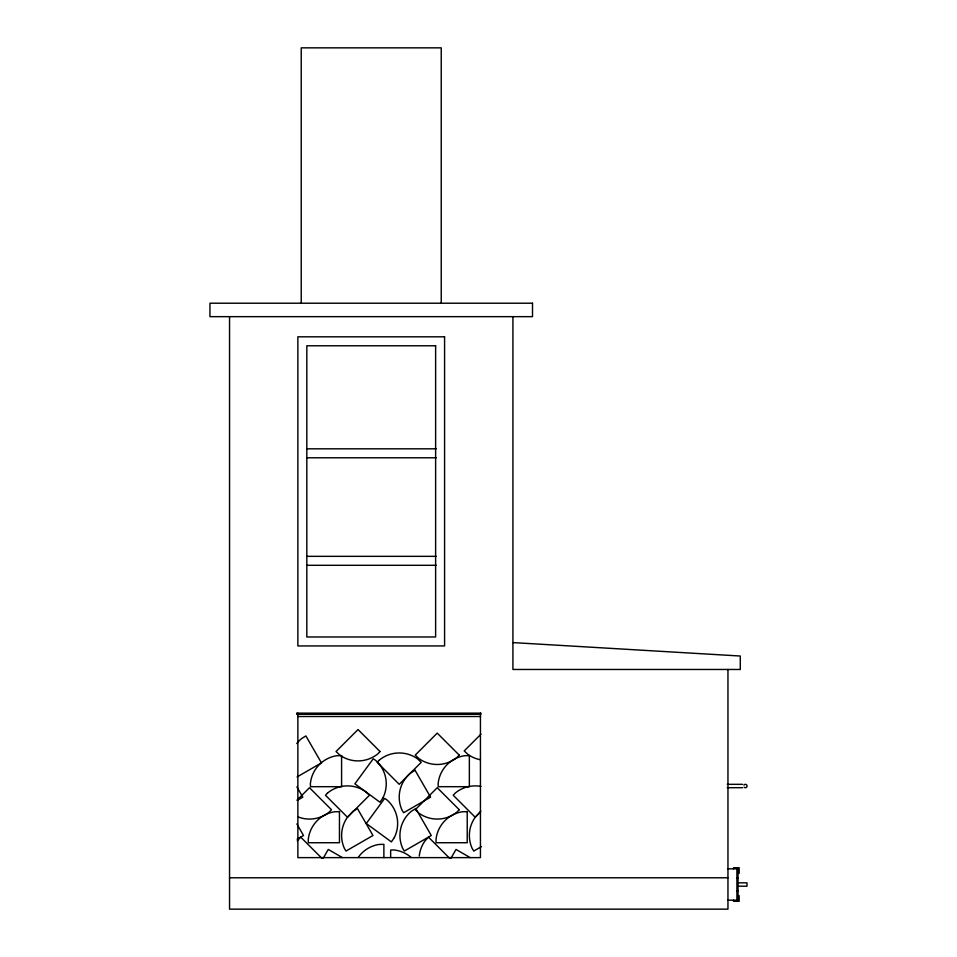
<?xml version="1.0" encoding="UTF-8"?>
<svg xmlns="http://www.w3.org/2000/svg" width="957" height="957" viewBox="0 0 957 957"><rect width="100%" height="100%" fill="white"/><g stroke="black" fill="none" stroke-linecap="round" stroke-linejoin="round"><path stroke-width="1.44" d="M323.083 858.429L328.263 849.445L342.379 857.592M450.831 858.429L456.022 849.445L470.126 857.592M297.232 840.904L300.737 837.148L321.696 858.106M480.809 811.261L475.222 817.242A31.366 31.366 0 0 0 472.172 848.452L473.787 851.048L481.479 846.598M296.909 800.291L309.482 787.719L331.481 809.718L329.387 811.943A31.366 31.366 0 0 1 298.452 817.075M480.976 734.163L464.217 750.922L467.961 754.427A31.366 31.366 0 0 0 480.45 759.75M480.462 812.003L475.222 817.242L453.223 795.243L455.305 793.018A31.366 31.366 0 0 1 480.976 786.415M297.065 776.952L321.432 762.873L305.881 735.933L301.527 738.648A31.366 31.366 0 0 0 296.742 743.541M297.687 800.136L302.819 797.169L296.897 786.905M297.113 839.193L303.525 835.497L296.861 823.941M307.006 448.821L436.236 448.821M307.006 457.781L436.236 457.781M307.006 556.34L436.236 556.34M307.006 565.3L436.236 565.3M296.61 713.144L480.964 713.144M296.61 714.269L480.964 714.269M297.723 716.506L480.57 716.506M727.248 784.333L742.56 784.333M727.248 787.695L742.56 787.695M727.954 868.824L738.038 868.824L738.038 900.19L727.954 900.19M738.038 873.31L739.163 873.31L739.163 867.712L733.552 867.712L733.552 868.824M229.548 877.784L727.954 877.784M736.914 877.784L738.038 877.784M738.038 882.832L746.998 882.832L746.998 886.194L738.038 886.194M736.914 891.23L738.038 891.23M738.038 895.704L739.163 895.704L739.163 901.315L733.552 901.315L733.552 900.19M512.916 642.59L740.287 656.024L740.287 669.469L512.916 669.469L512.916 316.659M449.443 858.106L428.497 837.148L424.992 840.904A31.366 31.366 0 0 0 419.274 856.096M736.914 868.824L736.914 900.19M727.954 669.469L727.954 909.15L229.548 909.15L229.548 316.659M480.438 713.144L480.438 857.628L297.866 857.628L297.866 713.144M441.237 303.213L441.237 47.85L301.228 47.85L301.228 303.213M390.659 857.448L390.659 850.043L393.71 849.936A31.366 31.366 0 0 1 411.055 857.328M383.877 857.639L383.877 844.313L378.745 844.481A31.366 31.366 0 0 0 358.373 857.173M743.924 785.171A1.675 1.675 0 0 1 746.34 784.644A1.675 1.675 0 0 1 746.663 787.097A1.675 1.675 0 0 1 744.187 787.204M382.884 797.994L379.989 802.229L354.88 783.855L373.254 758.757L375.778 760.48A31.366 31.366 0 0 1 382.884 797.994M394.284 837.638L391.389 841.885L366.28 823.51L384.654 798.401L387.178 800.124A31.366 31.366 0 0 1 394.284 837.638M327.557 793.018L325.464 795.243L347.463 817.242A31.366 31.366 0 0 0 344.412 848.452L346.027 851.048L372.967 835.497L357.416 808.545L353.061 811.261L347.463 817.242L369.462 795.243L365.718 791.738A31.366 31.366 0 0 0 327.557 793.018M380.025 751.544L377.943 753.769A31.366 31.366 0 0 1 339.771 755.049L336.027 751.544L358.026 729.545L380.025 751.544M379.331 760.085L377.237 762.322L399.236 784.321L421.236 762.322L417.491 758.817A31.366 31.366 0 0 0 379.331 760.085M459.228 755.121L457.147 757.358A31.366 31.366 0 0 1 418.987 758.626L415.242 755.121L437.229 733.122L459.228 755.121M459.228 809.718L457.147 811.943A31.366 31.366 0 0 1 418.987 813.223L415.242 809.718L437.229 787.719L459.228 809.718M415.027 770.229L410.661 772.945A31.366 31.366 0 0 0 402.024 810.136L403.639 812.72L430.578 797.169L415.027 770.229M415.733 808.545L411.366 811.261A31.366 31.366 0 0 0 402.73 848.452L404.344 851.048L431.284 835.497L415.733 808.545M341.589 755.575L336.469 755.755A31.366 31.366 0 0 0 310.379 783.639L310.487 786.69L341.589 786.69L341.589 755.575M469.349 755.575L464.217 755.755A31.366 31.366 0 0 0 438.139 783.639L438.234 786.69L469.349 786.69L469.349 755.575M339.46 811.62L334.34 811.787A31.366 31.366 0 0 0 308.25 839.672L308.357 842.734L339.46 842.734L339.46 811.62M467.219 811.62L462.087 811.787A31.366 31.366 0 0 0 436.009 839.672L436.105 842.734L467.219 842.734L467.219 811.62M532.511 303.213L209.942 303.213L209.942 316.659L532.511 316.659L532.511 303.213M444.586 336.816L297.866 336.816L297.866 645.939L444.586 645.939L444.586 336.816M435.626 345.776L306.826 345.776L306.826 636.979L435.626 636.979L435.626 345.776"/></g></svg>
